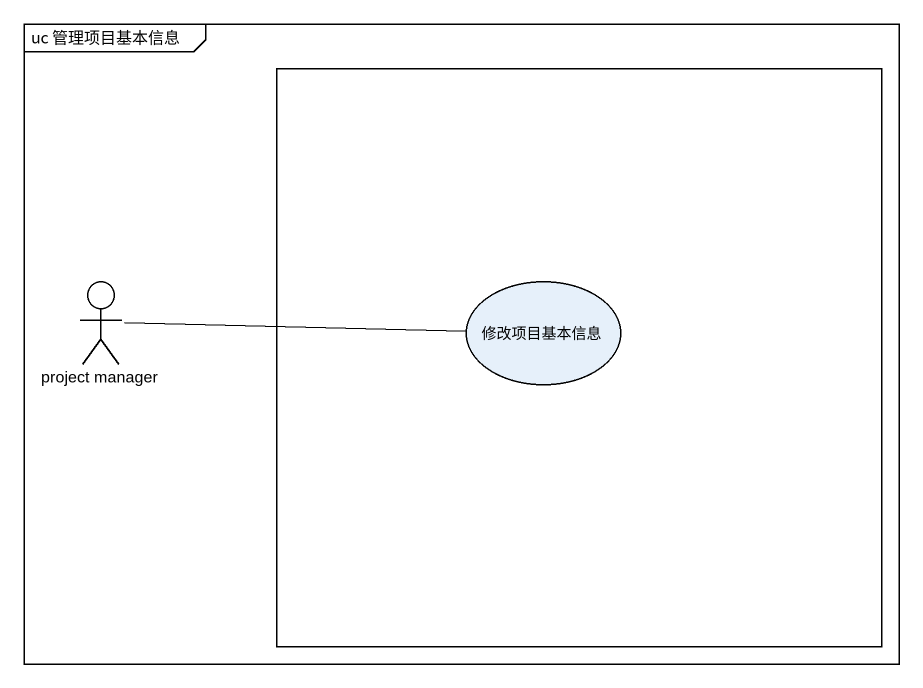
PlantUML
@startuml
mainframe uc 管理项目基本信息
rectangle " " as rectangle1 {
  usecase 修改项目基本信息
}
actor "project manager" as project_manager
修改项目基本信息 -left- project_manager
@enduml
